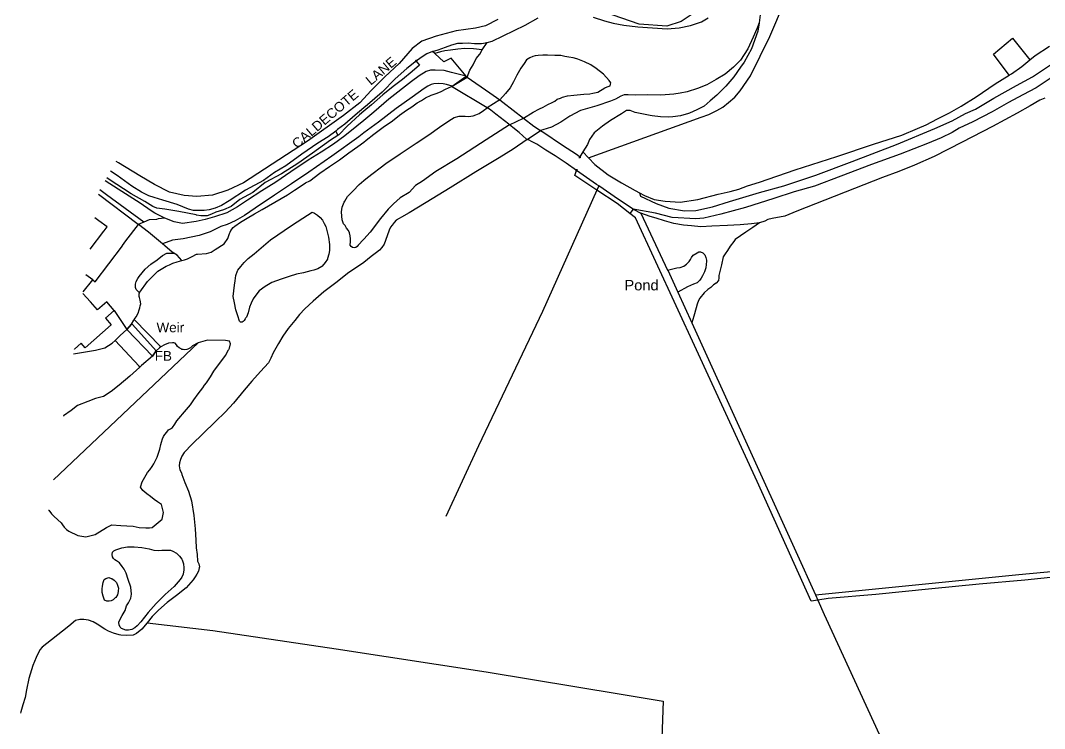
# Model space of a CAD drawing. Header units: millimetres. Extents: x 111502 to 977541, y 8702 to 1044108.
# Drawn here: x 974621.3 to 974914.4, y 477997 to 478199.7 of the extents above; entities that cross this region are included whole.
import ezdxf

# ---------------------------------------------------------------- set-up
doc = ezdxf.new("R2010")
doc.units = ezdxf.units.MM
doc.header["$LTSCALE"] = 0.25
doc.layers.add('X HVSS Site Background', color=8, linetype='Continuous')
doc.styles.add('OS Master Map$1$Standard', font='txt')

# ---------------------------------------------------------------- blocks, each defined once
blk = doc.blocks.new('OS Master Map$1$OSS17')
at = {"color": 8, "true_color": 0x707070, "const_width": 0.375, "flags": 128}
blk.add_lwpolyline([(0.188, 0), (0.181, 0.049), (0.162, 0.094), (0.133, 0.133), (0.094, 0.162), (0.049, 0.181), (0, 0.188), (-0.049, 0.181), (-0.094, 0.162), (-0.133, 0.133), (-0.162, 0.094), (-0.181, 0.049), (-0.188, 0), (-0.181, -0.049), (-0.162, -0.094), (-0.133, -0.133), (-0.094, -0.162), (-0.049, -0.181), (0, -0.188), (0.049, -0.181), (0.094, -0.162), (0.133, -0.133), (0.162, -0.094), (0.181, -0.049), (0.188, 0), (0.181, 0.049)], dxfattribs=at)
blk = doc.blocks.new('OS Master Map$1$OSS5')
at = {"color": 8, "true_color": 0x707070, "const_width": 0.174, "flags": 128}
blk.add_lwpolyline([(-0.5, 0), (0.5, 0)], dxfattribs=at)
blk = doc.blocks.new('OS MAP')
at = {"layer": 'X HVSS Site Background', "flags": 128}
for points in [[(488536.66, 242734.74), (488538.16, 242735.14), (488538.16, 242735.14), (488547.59, 242739.72), (488547.59, 242739.72), (488551.26, 242741.82)], [(488567, 242742.03), (488570.25, 242740.98), (488570.25, 242740.98), (488572.77, 242740.25), (488572.77, 242740.25), (488575.81, 242739.72), (488575.81, 242739.72), (488579.8, 242739.2), (488579.8, 242739.2), (488588.19, 242738.67), (488588.19, 242738.67), (488591.65, 242738.99), (488591.65, 242738.99), (488594.9, 242739.62), (488594.9, 242739.62), (488598.05, 242740.67), (488598.05, 242740.67), (488599.94, 242741.82)], [(488615.06, 242744.22), (488614.5, 242740.36)], [(488595.37, 242742.86), (488592.18, 242740.77), (488592.18, 242740.77), (488588.14, 242739.43), (488588.14, 242739.43), (488580.17, 242740.04), (488580.17, 242740.04), (488570.24, 242743.47)], [(488539.72, 242741.32), (488536.17, 242739.5), (488536.17, 242739.5), (488533.39, 242738.89), (488533.39, 242738.89), (488527.85, 242738.11), (488527.85, 242738.11), (488522.13, 242736.55), (488522.13, 242736.55), (488517.97, 242735.17), (488517.97, 242735.17), (488515.2, 242733), (488515.2, 242733), (488511.47, 242728.75), (488511.47, 242728.75), (488507.4, 242724.94), (488507.4, 242724.94), (488503.5, 242721.04), (488503.5, 242721.04), (488500.29, 242717.49), (488500.29, 242717.49), (488495.61, 242713.85), (488495.61, 242713.85), (488485.3, 242706.48), (488485.3, 242706.48), (488466.93, 242694.61), (488466.93, 242694.61), (488462.42, 242692.44), (488462.42, 242692.44), (488458.09, 242691.06), (488458.09, 242691.06), (488453.58, 242690.62), (488453.58, 242690.62), (488449.94, 242690.97), (488449.94, 242690.97), (488445.78, 242691.92), (488445.78, 242691.92), (488441.45, 242694.09), (488441.45, 242694.09), (488437.29, 242696.6), (488437.29, 242696.6), (488431.13, 242700.33), (488431.13, 242700.33), (488430.52, 242700.72)], [(488565.7, 242701.71), (488597.96, 242713.34), (488597.96, 242713.34), (488600.16, 242714.14), (488600.16, 242714.14), (488602.46, 242715.24), (488602.46, 242715.24), (488604.16, 242716.24), (488604.16, 242716.24), (488605.76, 242717.54), (488605.76, 242717.54), (488607.56, 242719.14), (488607.56, 242719.14), (488609.06, 242720.94), (488609.06, 242720.94), (488612.06, 242725.24), (488612.06, 242725.24), (488617.62, 242736.48), (488617.62, 242736.48), (488621.78, 242746.27)], [(488580.26, 242691.74), (488580.56, 242690.74), (488580.56, 242690.74), (488585.06, 242688.64), (488585.06, 242688.64), (488588.66, 242687.34), (488588.66, 242687.34), (488593.19, 242686.57), (488593.19, 242686.57), (488596.38, 242686.68), (488596.38, 242686.68), (488601.15, 242687.74), (488601.15, 242687.74), (488606, 242689.2), (488606, 242689.2), (488614.6, 242691.8), (488614.6, 242691.8), (488621.6, 242693.7), (488621.6, 242693.7), (488630.8, 242696.8), (488630.8, 242696.8), (488641.2, 242700.7), (488641.2, 242700.7), (488653.8, 242705.5), (488653.8, 242705.5), (488664.8, 242710.1), (488664.8, 242710.1), (488669.8, 242712.3), (488669.8, 242712.3), (488673.6, 242714.4), (488673.6, 242714.4), (488676.5, 242715.7), (488676.5, 242715.7), (488681.7, 242718.8), (488681.7, 242718.8), (488688.2, 242722.4), (488688.2, 242722.4), (488692.8, 242724.9), (488692.8, 242724.9), (488698.2, 242728.5)], [(488692.02, 242729.79), (488693.5, 242731), (488693.5, 242731), (488697.6, 242733.7)], [(488697.8, 242724.4), (488693.8, 242721.8), (488693.8, 242721.8), (488690, 242719.8), (488690, 242719.8), (488685.9, 242717.6), (488685.9, 242717.6), (488681.2, 242714.9), (488681.2, 242714.9), (488675.7, 242712), (488675.7, 242712), (488671.8, 242710.2), (488671.8, 242710.2), (488669.8, 242709), (488669.8, 242709), (488666.6, 242707.5), (488666.6, 242707.5), (488662.7, 242705.8), (488662.7, 242705.8), (488654.9, 242702.8), (488654.9, 242702.8), (488646.7, 242699.8), (488646.7, 242699.8), (488637.9, 242696.5), (488637.9, 242696.5), (488630.4, 242693.6), (488630.4, 242693.6), (488624.6, 242692), (488624.6, 242692), (488618.7, 242690.1), (488618.7, 242690.1), (488610.6, 242687.48), (488610.6, 242687.48), (488603.61, 242685.58), (488603.61, 242685.58), (488598.67, 242684.48), (488598.67, 242684.48), (488596.42, 242684.23), (488596.42, 242684.23), (488589.62, 242684.68), (488589.62, 242684.68), (488584.86, 242685.84), (488584.86, 242685.84), (488578.51, 242687.04)], [(488696.3, 242718.8), (488694.9, 242718.2), (488694.9, 242718.2), (488692.1, 242716.6), (488692.1, 242716.6), (488688.4, 242714.5), (488688.4, 242714.5), (488681.3, 242710.7), (488681.3, 242710.7), (488672.6, 242706.2), (488672.6, 242706.2), (488664.6, 242702.1), (488664.6, 242702.1), (488659, 242699.6), (488659, 242699.6), (488654.5, 242697.8), (488654.5, 242697.8), (488649.8, 242696.1), (488649.8, 242696.1), (488625.36, 242686.45), (488625.36, 242686.45), (488621.92, 242685.03), (488621.92, 242685.03), (488618.26, 242684.34), (488618.26, 242684.34), (488617.06, 242684.04), (488617.06, 242684.04), (488616.16, 242683.64), (488616.16, 242683.64), (488614.66, 242683.14)], [(488614.5, 242740.36), (488613.83, 242738.64), (488613.83, 242738.64), (488612.85, 242736.27), (488612.85, 242736.27), (488611.25, 242732.92), (488611.25, 242732.92), (488609.16, 242729.64), (488609.16, 242729.64), (488607.16, 242727.64), (488607.16, 242727.64), (488604.76, 242725.64), (488604.76, 242725.64), (488602.26, 242724.14), (488602.26, 242724.14), (488599.56, 242722.64), (488599.56, 242722.64), (488596.86, 242721.54), (488596.86, 242721.54), (488593.96, 242720.64), (488593.96, 242720.64), (488591.96, 242720.24), (488591.96, 242720.24), (488590.16, 242719.94), (488590.16, 242719.94), (488586.36, 242719.64), (488586.36, 242719.64), (488582.66, 242719.74), (488582.66, 242719.74), (488579.16, 242719.64), (488579.16, 242719.64), (488577.06, 242719.74), (488577.06, 242719.74), (488575.86, 242719.74), (488575.86, 242719.74), (488574.96, 242719.34), (488574.96, 242719.34), (488573.46, 242718.54), (488573.46, 242718.54), (488571.96, 242717.94), (488571.96, 242717.94), (488568.06, 242716.64), (488568.06, 242716.64), (488563.36, 242715.24), (488563.36, 242715.24), (488560.36, 242713.64), (488560.36, 242713.64), (488557.76, 242711.94), (488557.76, 242711.94), (488555.06, 242710.54), (488555.06, 242710.54), (488552.66, 242709.76), (488552.66, 242709.76), (488551.97, 242709.54)], [(488614.5, 242740.36), (488614.12, 242737.99), (488614.12, 242737.99), (488612.37, 242732.96), (488612.37, 242732.96), (488610.26, 242729.14), (488610.26, 242729.14), (488609.16, 242727.64), (488609.16, 242727.64), (488607.26, 242724.94), (488607.26, 242724.94), (488604.96, 242722.24), (488604.96, 242722.24), (488602.46, 242719.64), (488602.46, 242719.64), (488600.56, 242718.04), (488600.56, 242718.04), (488598.76, 242716.54), (488598.76, 242716.54), (488596.66, 242715.44), (488596.66, 242715.44), (488594.56, 242714.54), (488594.56, 242714.54), (488594.36, 242714.44), (488594.36, 242714.44), (488592.06, 242713.74), (488592.06, 242713.74), (488589.86, 242713.44), (488589.86, 242713.44), (488588.56, 242713.34), (488588.56, 242713.34), (488586.26, 242713.44), (488586.26, 242713.44), (488583.96, 242713.74), (488583.96, 242713.74), (488583.36, 242713.84), (488583.36, 242713.84), (488579.06, 242714.74), (488579.06, 242714.74), (488577.66, 242715.24), (488577.66, 242715.24), (488576.56, 242715.24), (488576.56, 242715.24), (488575.16, 242714.34), (488575.16, 242714.34), (488571.96, 242712.44), (488571.96, 242712.44), (488569.66, 242710.84), (488569.66, 242710.84), (488568.26, 242709.64), (488568.26, 242709.64), (488567.36, 242708.84), (488567.36, 242708.84), (488565.96, 242706.94), (488565.96, 242706.94), (488565.36, 242705.54), (488565.36, 242705.54), (488564.06, 242703.45)], [(488521.02, 242732.2), (488522.66, 242732.64), (488522.66, 242732.64), (488524.76, 242733.44), (488524.76, 242733.44), (488526.56, 242734.04), (488526.56, 242734.04), (488528.26, 242734.54), (488528.26, 242734.54), (488529.66, 242734.54), (488529.66, 242734.54), (488531.26, 242734.64), (488531.26, 242734.64), (488533.06, 242734.44), (488533.06, 242734.44), (488535.06, 242734.44), (488535.06, 242734.44), (488536.66, 242734.74)], [(488535.26, 242732.64), (488536.66, 242734.74)], [(488686.07, 242725.35), (488681.59, 242731.39), (488681.59, 242731.39), (488687.07, 242735.94), (488687.07, 242735.94), (488692.02, 242729.79)], [(488521.02, 242732.2), (488519.46, 242731.54), (488519.46, 242731.54), (488517.76, 242730.44), (488517.76, 242730.44), (488516.37, 242729.43)], [(488521.69, 242731.59), (488521.02, 242732.2)], [(488535.26, 242732.64), (488532.76, 242732.94), (488532.76, 242732.94), (488530.26, 242733.04), (488530.26, 242733.04), (488528.26, 242732.84), (488528.26, 242732.84), (488526.16, 242732.54), (488526.16, 242732.54), (488524.56, 242732.34), (488524.56, 242732.34), (488523.36, 242732.04), (488523.36, 242732.04), (488521.69, 242731.59)], [(488530.63, 242725.15), (488526.36, 242730.24), (488526.36, 242730.24), (488524.26, 242729.24), (488524.26, 242729.24), (488521.69, 242731.59)], [(488530.99, 242724.83), (488531.76, 242726.84), (488531.76, 242726.84), (488532.66, 242728.34), (488532.66, 242728.34), (488533.56, 242730.14), (488533.56, 242730.14), (488534.56, 242731.44), (488534.56, 242731.44), (488535.26, 242732.64)], [(488547.06, 242713.04), (488549.86, 242714.84), (488549.86, 242714.84), (488551.66, 242715.74), (488551.66, 242715.74), (488552.76, 242716.24), (488552.76, 242716.24), (488554.06, 242717.04), (488554.06, 242717.04), (488555.26, 242717.54), (488555.26, 242717.54), (488556.06, 242717.94), (488556.06, 242717.94), (488556.76, 242718.54), (488556.76, 242718.54), (488557.66, 242718.84), (488557.66, 242718.84), (488558.26, 242719.14), (488558.26, 242719.14), (488559.66, 242719.44), (488559.66, 242719.44), (488561.46, 242719.64), (488561.46, 242719.64), (488564.36, 242719.94), (488564.36, 242719.94), (488566.06, 242720.04), (488566.06, 242720.04), (488566.96, 242720.24), (488566.96, 242720.24), (488568.36, 242720.54), (488568.36, 242720.54), (488570.36, 242721.74), (488570.36, 242721.74), (488571.06, 242722.04), (488571.06, 242722.04), (488571.86, 242722.34), (488571.86, 242722.34), (488571.96, 242722.84), (488571.96, 242722.84), (488572.06, 242723.24), (488572.06, 242723.24), (488571.56, 242723.84), (488571.56, 242723.84), (488569.96, 242725.64), (488569.96, 242725.64), (488567.86, 242727.34), (488567.86, 242727.34), (488566.36, 242728.34), (488566.36, 242728.34), (488564.56, 242729.24), (488564.56, 242729.24), (488562.66, 242729.94), (488562.66, 242729.94), (488562.36, 242730.04), (488562.36, 242730.04), (488561.26, 242730.34), (488561.26, 242730.34), (488560.06, 242730.54), (488560.06, 242730.54), (488558.96, 242730.74), (488558.96, 242730.74), (488557.76, 242731.04), (488557.76, 242731.04), (488556.06, 242731.04), (488556.06, 242731.04), (488553.96, 242731.14), (488553.96, 242731.14), (488552.66, 242731.14), (488552.66, 242731.14), (488551.26, 242731.04), (488551.26, 242731.04), (488550.46, 242730.94), (488550.46, 242730.94), (488549.76, 242730.74), (488549.76, 242730.74), (488548.86, 242730.34), (488548.86, 242730.34), (488547.96, 242729.74), (488547.96, 242729.74), (488547.26, 242728.74), (488547.26, 242728.74), (488546.36, 242727.44), (488546.36, 242727.44), (488545.16, 242725.44), (488545.16, 242725.44), (488544.26, 242723.44), (488544.26, 242723.44), (488543.26, 242721.74), (488543.26, 242721.74), (488541.96, 242720.14), (488541.96, 242720.14), (488540.36, 242718.34)], [(488516.37, 242729.43), (488515.96, 242729.14), (488515.96, 242729.14), (488513.66, 242727.34), (488513.66, 242727.34), (488510.36, 242724.34), (488510.36, 242724.34), (488506.66, 242720.54), (488506.66, 242720.54), (488502.46, 242716.94), (488502.46, 242716.94), (488501.36, 242716.04), (488501.36, 242716.04), (488498.86, 242713.94), (488498.86, 242713.94), (488495.96, 242711.34), (488495.96, 242711.34), (488493.86, 242709.84), (488493.86, 242709.84), (488493.36, 242709.34)], [(488516.37, 242729.43), (488517.36, 242728.24), (488517.36, 242728.24), (488515.26, 242726.44), (488515.26, 242726.44), (488512.46, 242724.14), (488512.46, 242724.14), (488509.76, 242722.14), (488509.76, 242722.14), (488506.86, 242719.74), (488506.86, 242719.74), (488503.56, 242716.94), (488503.56, 242716.94), (488501.36, 242715.04), (488501.36, 242715.04), (488500.16, 242714.04), (488500.16, 242714.04), (488496.66, 242710.84), (488496.66, 242710.84), (488494.26, 242708.34), (488494.26, 242708.34), (488493.96, 242708.14)], [(488686.07, 242725.35), (488686.8, 242725.8), (488686.8, 242725.8), (488689.7, 242727.9), (488689.7, 242727.9), (488692.02, 242729.79)], [(488530.63, 242725.15), (488526.46, 242726.14), (488526.46, 242726.14), (488524.36, 242726.74), (488524.36, 242726.74), (488521.76, 242726.84), (488521.76, 242726.84), (488520.46, 242726.84), (488520.46, 242726.84), (488519.26, 242726.44), (488519.26, 242726.44), (488517.26, 242725.24), (488517.26, 242725.24), (488515.06, 242723.54), (488515.06, 242723.54), (488508.56, 242718.54), (488508.56, 242718.54), (488504.26, 242714.84), (488504.26, 242714.84), (488501.36, 242712.44), (488501.36, 242712.44), (488499.36, 242710.84), (488499.36, 242710.84), (488495.96, 242708.04), (488495.96, 242708.04), (488492.66, 242705.64), (488492.66, 242705.64), (488489.16, 242703.34), (488489.16, 242703.34), (488485.46, 242701.04), (488485.46, 242701.04), (488480.46, 242697.74), (488480.46, 242697.74), (488476.16, 242694.74), (488476.16, 242694.74), (488472.16, 242692.24), (488472.16, 242692.24), (488468.06, 242689.64), (488468.06, 242689.64), (488465.26, 242687.74), (488465.26, 242687.74), (488462.16, 242685.94), (488462.16, 242685.94), (488458.66, 242684.84), (488458.66, 242684.84), (488455.96, 242684.04), (488455.96, 242684.04), (488453.36, 242683.54), (488453.36, 242683.54), (488449.46, 242682.94), (488449.46, 242682.94), (488447.06, 242683.44), (488447.06, 242683.44), (488444.46, 242684.44)], [(488526.46, 242722.14), (488526.66, 242722.24), (488526.66, 242722.24), (488530.99, 242724.83)], [(488526.66, 242722.24), (488530.63, 242725.15)], [(488530.99, 242724.83), (488530.76, 242724.99), (488530.76, 242724.99), (488530.63, 242725.15)], [(488530.99, 242724.83), (488537.46, 242720.34), (488537.46, 242720.34), (488540.36, 242718.34)], [(488580.26, 242691.74), (488581.76, 242690.94), (488581.76, 242690.94), (488584.46, 242689.84), (488584.46, 242689.84), (488587.62, 242689.32), (488587.62, 242689.32), (488591.97, 242689.01), (488591.97, 242689.01), (488596.99, 242689.81), (488596.99, 242689.81), (488602.8, 242691.3), (488602.8, 242691.3), (488606.2, 242692.1), (488606.2, 242692.1), (488608.7, 242692.8), (488608.7, 242692.8), (488611.2, 242693.7), (488611.2, 242693.7), (488614.6, 242694.8), (488614.6, 242694.8), (488624.8, 242698.3), (488624.8, 242698.3), (488636.8, 242702.1), (488636.8, 242702.1), (488647.3, 242705.6), (488647.3, 242705.6), (488655.4, 242708.2), (488655.4, 242708.2), (488659.9, 242710.1), (488659.9, 242710.1), (488662.3, 242711.2), (488662.3, 242711.2), (488665.6, 242712.9), (488665.6, 242712.9), (488669, 242714.6), (488669, 242714.6), (488672.4, 242716.5), (488672.4, 242716.5), (488676.6, 242719.2), (488676.6, 242719.2), (488682.1, 242722.9), (488682.1, 242722.9), (488686.07, 242725.35)], [(488526.66, 242722.24), (488525.06, 242722.74), (488525.06, 242722.74), (488524.06, 242722.94), (488524.06, 242722.94), (488522.76, 242723.04), (488522.76, 242723.04), (488521.46, 242722.94), (488521.46, 242722.94), (488520.66, 242722.74), (488520.66, 242722.74), (488519.66, 242722.24), (488519.66, 242722.24), (488518.66, 242721.54), (488518.66, 242721.54), (488515.26, 242719.14), (488515.26, 242719.14), (488510.66, 242715.84), (488510.66, 242715.84), (488505.56, 242711.94), (488505.56, 242711.94), (488501.36, 242708.84), (488501.36, 242708.84), (488499.96, 242707.74), (488499.96, 242707.74), (488492.26, 242702.24), (488492.26, 242702.24), (488485.66, 242697.64), (488485.66, 242697.64), (488480.66, 242694.24), (488480.66, 242694.24), (488475.86, 242691.04), (488475.86, 242691.04), (488470.26, 242687.34), (488470.26, 242687.34), (488467.26, 242685.24), (488467.26, 242685.24), (488464.56, 242683.74), (488464.56, 242683.74), (488462.26, 242682.64), (488462.26, 242682.64), (488460.46, 242682.04), (488460.46, 242682.04), (488457.36, 242680.54), (488457.36, 242680.54), (488454.26, 242679.54), (488454.26, 242679.54), (488449.66, 242678.54), (488449.66, 242678.54), (488446.66, 242678.14), (488446.66, 242678.14), (488443.79, 242677.1)], [(488449.33, 242672.36), (488450.06, 242672.54), (488450.06, 242672.54), (488450.96, 242672.84), (488450.96, 242672.84), (488452.26, 242673.44), (488452.26, 242673.44), (488453.46, 242674.14), (488453.46, 242674.14), (488453.76, 242674.14), (488453.76, 242674.14), (488456.36, 242674.34), (488456.36, 242674.34), (488457.66, 242674.74), (488457.66, 242674.74), (488458.86, 242675.44), (488458.86, 242675.44), (488461.46, 242677.14), (488461.46, 242677.14), (488462.46, 242678.64), (488462.46, 242678.64), (488462.96, 242680.04), (488462.96, 242680.04), (488463.16, 242680.44), (488463.16, 242680.44), (488463.36, 242680.94), (488463.36, 242680.94), (488463.96, 242681.74), (488463.96, 242681.74), (488464.46, 242682.14), (488464.46, 242682.14), (488466.06, 242683.34), (488466.06, 242683.34), (488467.96, 242684.44), (488467.96, 242684.44), (488470.06, 242685.74), (488470.06, 242685.74), (488472.26, 242686.94), (488472.26, 242686.94), (488475.96, 242689.04), (488475.96, 242689.04), (488479.56, 242691.14), (488479.56, 242691.14), (488481.56, 242692.44), (488481.56, 242692.44), (488483.46, 242693.74), (488483.46, 242693.74), (488484.66, 242694.54), (488484.66, 242694.54), (488485.96, 242695.14), (488485.96, 242695.14), (488488.76, 242697.34), (488488.76, 242697.34), (488491.56, 242699.24), (488491.56, 242699.24), (488494.46, 242701.14), (488494.46, 242701.14), (488497.06, 242703.14), (488497.06, 242703.14), (488499.66, 242704.94), (488499.66, 242704.94), (488501.36, 242706.24), (488501.36, 242706.24), (488502.06, 242706.74), (488502.06, 242706.74), (488504.26, 242708.54), (488504.26, 242708.54), (488506.96, 242710.54), (488506.96, 242710.54), (488509.56, 242712.34), (488509.56, 242712.34), (488511.56, 242713.94), (488511.56, 242713.94), (488513.56, 242715.34), (488513.56, 242715.34), (488515.16, 242716.34), (488515.16, 242716.34), (488516.66, 242717.44), (488516.66, 242717.44), (488517.86, 242718.14), (488517.86, 242718.14), (488519.06, 242718.94), (488519.06, 242718.94), (488520.66, 242719.64), (488520.66, 242719.64), (488522.36, 242720.24), (488522.36, 242720.24), (488523.56, 242720.74), (488523.56, 242720.74), (488524.76, 242721.34), (488524.76, 242721.34), (488525.66, 242721.74), (488525.66, 242721.74), (488526.46, 242722.14)], [(488526.66, 242722.24), (488526.46, 242722.14)], [(488536.69, 242716.08), (488526.46, 242722.14)], [(488543.1, 242711.16), (488536.36, 242706.84), (488536.36, 242706.84), (488527.96, 242701.44), (488527.96, 242701.44), (488521.96, 242697.84), (488521.96, 242697.84), (488518.16, 242695.04), (488518.16, 242695.04), (488516.16, 242693.84), (488516.16, 242693.84), (488514.36, 242691.84), (488514.36, 242691.84), (488511.76, 242690.24), (488511.76, 242690.24), (488509.86, 242688.54), (488509.86, 242688.54), (488508.36, 242687.04), (488508.36, 242687.04), (488506.16, 242684.34), (488506.16, 242684.34), (488503.16, 242680.44), (488503.16, 242680.44), (488501.36, 242678.44), (488501.36, 242678.44), (488501.26, 242678.34), (488501.26, 242678.34), (488499.76, 242676.74), (488499.76, 242676.74), (488499.46, 242676.34), (488499.46, 242676.34), (488499.06, 242676.04), (488499.06, 242676.04), (488498.66, 242675.94), (488498.66, 242675.94), (488498.16, 242676.04), (488498.16, 242676.04), (488497.76, 242676.34), (488497.76, 242676.34), (488497.46, 242676.74), (488497.46, 242676.74), (488497.46, 242677.24), (488497.46, 242677.24), (488497.56, 242677.44), (488497.56, 242677.44), (488497.56, 242678.54), (488497.56, 242678.54), (488497.46, 242679.44), (488497.46, 242679.44), (488497.26, 242680.24), (488497.26, 242680.24), (488496.96, 242680.94), (488496.96, 242680.94), (488496.46, 242681.64), (488496.46, 242681.64), (488496.06, 242682.34), (488496.06, 242682.34), (488495.56, 242682.84), (488495.56, 242682.84), (488495.16, 242683.94), (488495.16, 242683.94), (488495.06, 242685.04), (488495.06, 242685.04), (488494.96, 242686.24), (488494.96, 242686.24), (488495.16, 242687.64), (488495.16, 242687.64), (488495.76, 242689.04), (488495.76, 242689.04), (488495.96, 242689.34), (488495.96, 242689.34), (488496.76, 242690.64), (488496.76, 242690.64), (488497.76, 242691.74), (488497.76, 242691.74), (488498.36, 242692.24), (488498.36, 242692.24), (488500.06, 242694.14), (488500.06, 242694.14), (488501.36, 242695.24), (488501.36, 242695.24), (488502.46, 242696.14), (488502.46, 242696.14), (488507.66, 242700.14), (488507.66, 242700.14), (488511.76, 242702.84), (488511.76, 242702.84), (488516.36, 242705.94), (488516.36, 242705.94), (488519.96, 242708.34), (488519.96, 242708.34), (488523.06, 242710.54), (488523.06, 242710.54), (488525.76, 242712.34), (488525.76, 242712.34), (488526.46, 242712.84), (488526.46, 242712.84), (488527.26, 242713.24), (488527.26, 242713.24), (488528.66, 242713.64), (488528.66, 242713.64), (488530.36, 242713.64), (488530.36, 242713.64), (488531.36, 242713.54), (488531.36, 242713.54), (488532.06, 242713.64), (488532.06, 242713.64), (488532.66, 242713.74), (488532.66, 242713.74), (488533.46, 242714.04), (488533.46, 242714.04), (488534.36, 242714.44), (488534.36, 242714.44), (488535.66, 242715.24), (488535.66, 242715.24), (488536.69, 242716.08)], [(488540.36, 242718.34), (488536.69, 242716.08)], [(488543.1, 242711.16), (488542.86, 242711.34), (488542.86, 242711.34), (488539.16, 242714.24), (488539.16, 242714.24), (488537.69, 242715.34), (488537.69, 242715.34), (488536.76, 242716.04), (488536.76, 242716.04), (488536.69, 242716.08)], [(488540.36, 242718.34), (488541.16, 242717.71), (488541.16, 242717.71), (488547.06, 242713.04)], [(488543.1, 242711.16), (488547.06, 242713.04)], [(488547.06, 242713.04), (488550.06, 242710.84), (488550.06, 242710.84), (488551.97, 242709.54)], [(488548.1, 242707.01), (488547.96, 242707.04), (488547.96, 242707.04), (488545.86, 242708.94), (488545.86, 242708.94), (488544.06, 242710.44), (488544.06, 242710.44), (488543.1, 242711.16)], [(488493.96, 242708.14), (488491.86, 242706.74), (488491.86, 242706.74), (488486.66, 242703.04), (488486.66, 242703.04), (488482.46, 242700.14), (488482.46, 242700.14), (488477.86, 242697.14), (488477.86, 242697.14), (488473.16, 242694.64), (488473.16, 242694.64), (488469.66, 242691.84), (488469.66, 242691.84), (488465.86, 242689.84), (488465.86, 242689.84), (488463.46, 242687.84), (488463.46, 242687.84), (488461.26, 242686.84), (488461.26, 242686.84), (488459.06, 242686.14), (488459.06, 242686.14), (488457.76, 242685.64), (488457.76, 242685.64), (488456.56, 242685.14), (488456.56, 242685.14), (488454.76, 242685.14), (488454.76, 242685.14), (488453.46, 242685.34), (488453.46, 242685.34), (488453.36, 242685.44), (488453.36, 242685.44), (488448.46, 242686.34), (488448.46, 242686.34), (488444.46, 242687.04), (488444.46, 242687.04), (488442.16, 242687.34), (488442.16, 242687.34), (488440.96, 242687.84), (488440.96, 242687.84), (488438.66, 242689.24), (488438.66, 242689.24), (488434.76, 242691.44), (488434.76, 242691.44), (488428.46, 242695.54), (488428.46, 242695.54), (488427.79, 242695.99)], [(488493.36, 242709.34), (488491.16, 242707.74), (488491.16, 242707.74), (488488.26, 242705.94), (488488.26, 242705.94), (488483.66, 242702.74), (488483.66, 242702.74), (488479.06, 242699.44), (488479.06, 242699.44), (488475.86, 242697.54), (488475.86, 242697.54), (488472.66, 242695.24), (488472.66, 242695.24), (488467.56, 242692.44), (488467.56, 242692.44), (488462.86, 242689.44), (488462.86, 242689.44), (488460.66, 242688.04), (488460.66, 242688.04), (488458.86, 242687.34), (488458.86, 242687.34), (488457.16, 242686.84), (488457.16, 242686.84), (488455.66, 242686.64), (488455.66, 242686.64), (488452.66, 242686.64), (488452.66, 242686.64), (488451.16, 242687.04), (488451.16, 242687.04), (488447.96, 242688.34), (488447.96, 242688.34), (488443.86, 242689.64), (488443.86, 242689.64), (488441.36, 242690.34), (488441.36, 242690.34), (488439.86, 242690.84), (488439.86, 242690.84), (488437.76, 242691.94), (488437.76, 242691.94), (488434.96, 242693.64), (488434.96, 242693.64), (488430.76, 242696.64), (488430.76, 242696.64), (488428.92, 242697.95)], [(488548.1, 242707.01), (488544.16, 242704.24), (488544.16, 242704.24), (488540.16, 242701.74), (488540.16, 242701.74), (488533.46, 242697.74), (488533.46, 242697.74), (488526.06, 242693.14), (488526.06, 242693.14), (488519.26, 242688.94), (488519.26, 242688.94), (488514.36, 242685.94), (488514.36, 242685.94), (488512.16, 242684.74), (488512.16, 242684.74), (488511.46, 242684.34), (488511.46, 242684.34), (488510.66, 242683.84), (488510.66, 242683.84), (488510.06, 242683.24), (488510.06, 242683.24), (488509.46, 242682.44), (488509.46, 242682.44), (488509.06, 242681.84), (488509.06, 242681.84), (488508.66, 242681.04), (488508.66, 242681.04), (488507.56, 242678.04), (488507.56, 242678.04), (488507.16, 242677.04), (488507.16, 242677.04), (488506.56, 242676.04), (488506.56, 242676.04), (488505.86, 242675.34), (488505.86, 242675.34), (488505.06, 242674.64), (488505.06, 242674.64), (488503.46, 242673.44), (488503.46, 242673.44), (488501.36, 242671.74), (488501.36, 242671.74), (488500.96, 242671.44), (488500.96, 242671.44), (488497.06, 242668.94), (488497.06, 242668.94), (488493.36, 242665.94), (488493.36, 242665.94), (488489.96, 242663.34), (488489.96, 242663.34), (488486.86, 242660.74), (488486.86, 242660.74), (488484.46, 242658.54), (488484.46, 242658.54), (488482.96, 242656.84), (488482.96, 242656.84), (488481.66, 242655.14), (488481.66, 242655.14), (488479.76, 242652.84), (488479.76, 242652.84), (488478.16, 242650.64), (488478.16, 242650.64), (488476.96, 242648.54), (488476.96, 242648.54), (488475.46, 242645.94), (488475.46, 242645.94), (488474.76, 242644.34), (488474.76, 242644.34), (488474.06, 242643.04), (488474.06, 242643.04), (488471.86, 242640.54), (488471.86, 242640.54), (488469.36, 242637.84), (488469.36, 242637.84), (488467.16, 242635.24), (488467.16, 242635.24), (488464.06, 242631.54), (488464.06, 242631.54), (488461.66, 242628.94), (488461.66, 242628.94), (488458.96, 242626.24), (488458.96, 242626.24), (488455.26, 242622.74), (488455.26, 242622.74), (488452.26, 242619.74), (488452.26, 242619.74), (488449.96, 242617.34), (488449.96, 242617.34), (488449.26, 242616.34), (488449.26, 242616.34), (488448.96, 242615.34), (488448.96, 242615.34), (488448.66, 242614.44), (488448.66, 242614.44), (488448.56, 242613.54), (488448.56, 242613.54), (488448.76, 242612.44), (488448.76, 242612.44), (488449.16, 242611.54), (488449.16, 242611.54), (488449.26, 242611.04), (488449.26, 242611.04), (488450.16, 242608.74), (488450.16, 242608.74), (488451.16, 242606.34), (488451.16, 242606.34), (488452.06, 242603.54), (488452.06, 242603.54), (488452.76, 242599.34), (488452.76, 242599.34), (488453.16, 242595.54), (488453.16, 242595.54), (488453.26, 242592.24), (488453.26, 242592.24), (488453.36, 242590.04), (488453.36, 242590.04), (488453.66, 242588.14), (488453.66, 242588.14), (488453.76, 242586.24), (488453.76, 242586.24), (488454.16, 242585.54), (488454.16, 242585.54), (488454.36, 242584.64), (488454.36, 242584.64), (488454.26, 242584.34), (488454.26, 242584.34), (488454.06, 242583.44), (488454.06, 242583.44), (488453.56, 242582.54), (488453.56, 242582.54), (488453.16, 242581.74), (488453.16, 242581.74), (488452.56, 242580.94), (488452.56, 242580.94), (488450.56, 242578.64), (488450.56, 242578.64), (488447.76, 242576.44), (488447.76, 242576.44), (488445.06, 242574.44), (488445.06, 242574.44), (488442.66, 242572.24), (488442.66, 242572.24), (488440.76, 242570.44), (488440.76, 242570.44), (488439.36, 242568.64)], [(488493.36, 242709.34), (488493.96, 242708.14)], [(488548.1, 242707.01), (488551.97, 242709.54)], [(488548.1, 242707.01), (488551.97, 242709.54)], [(488562.26, 242698.13), (488559.26, 242700.24), (488559.26, 242700.24), (488556.16, 242702.34), (488556.16, 242702.34), (488553.46, 242703.94), (488553.46, 242703.94), (488550.86, 242705.64), (488550.86, 242705.64), (488549.76, 242706.24), (488549.76, 242706.24), (488548.36, 242706.94), (488548.36, 242706.94), (488548.1, 242707.01)], [(488551.97, 242709.54), (488552.86, 242708.94), (488552.86, 242708.94), (488557.96, 242705.54), (488557.96, 242705.54), (488562.56, 242702.54), (488562.56, 242702.54), (488563.22, 242701.97)], [(488564.06, 242703.45), (488563.22, 242701.97)], [(488564.06, 242703.45), (488565.7, 242701.71)], [(488565.7, 242701.71), (488567.46, 242699.84), (488567.46, 242699.84), (488571.36, 242696.84), (488571.36, 242696.84), (488575.16, 242694.54), (488575.16, 242694.54), (488579.06, 242692.34), (488579.06, 242692.34), (488580.26, 242691.74)], [(488568.09, 242692.45), (488566.66, 242693.4), (488566.66, 242693.4), (488561.76, 242696.64), (488561.76, 242696.64), (488562.26, 242698.13)], [(488568.64, 242693.67), (488567.96, 242694.14), (488567.96, 242694.14), (488562.26, 242698.13)], [(488438.4, 242683.32), (488427.76, 242691.14), (488427.76, 242691.14), (488425.8, 242692.57)], [(488444.46, 242684.44), (488442.56, 242685.44), (488442.56, 242685.44), (488441.56, 242685.84), (488441.56, 242685.84), (488440.56, 242686.54), (488440.56, 242686.54), (488437.36, 242688.74), (488437.36, 242688.74), (488431.06, 242692.74), (488431.06, 242692.74), (488427.31, 242695.18)], [(488568.09, 242692.45), (488552.52, 242657.74), (488552.52, 242657.74), (488534.18, 242619.32), (488534.18, 242619.32), (488524.82, 242599.08)], [(488568.64, 242693.67), (488568.09, 242692.45)], [(488577.55, 242685.78), (488573.86, 242688.64), (488573.86, 242688.64), (488568.09, 242692.45)], [(488578.51, 242687.04), (488574.26, 242689.84), (488574.26, 242689.84), (488568.64, 242693.67)], [(488436.83, 242682.69), (488425.49, 242691.21)], [(488578.51, 242687.04), (488577.55, 242685.78)], [(488578.51, 242687.04), (488580.69, 242685.88)], [(488423.02, 242675.62), (488426.96, 242680.69), (488426.96, 242680.69), (488427.04, 242680.8), (488427.04, 242680.8), (488427.88, 242681.97), (488427.88, 242681.97), (488425.54, 242683.72), (488425.54, 242683.72), (488424.43, 242684.55)], [(488444.46, 242684.44), (488442.52, 242684.23), (488442.52, 242684.23), (488442, 242684.12), (488442, 242684.12), (488439.96, 242683.94), (488439.96, 242683.94), (488438.4, 242683.32)], [(488466.06, 242654.64), (488465.76, 242654.94), (488465.76, 242654.94), (488465.36, 242656.54), (488465.36, 242656.54), (488464.76, 242658.24), (488464.76, 242658.24), (488464.36, 242660.24), (488464.36, 242660.24), (488463.96, 242662.04), (488463.96, 242662.04), (488464.36, 242665.24), (488464.36, 242665.24), (488464.56, 242666.54), (488464.56, 242666.54), (488464.76, 242668.04), (488464.76, 242668.04), (488465.26, 242669.34), (488465.26, 242669.34), (488465.36, 242669.54), (488465.36, 242669.54), (488466.16, 242670.64), (488466.16, 242670.64), (488467.16, 242671.74), (488467.16, 242671.74), (488467.36, 242671.94), (488467.36, 242671.94), (488468.26, 242672.94), (488468.26, 242672.94), (488469.96, 242674.24), (488469.96, 242674.24), (488474.66, 242678.24), (488474.66, 242678.24), (488480.66, 242682.34), (488480.66, 242682.34), (488483.96, 242684.44), (488483.96, 242684.44), (488486.56, 242686.14), (488486.56, 242686.14), (488487.26, 242685.84), (488487.26, 242685.84), (488488.16, 242685.34), (488488.16, 242685.34), (488488.86, 242684.64), (488488.86, 242684.64), (488489.56, 242683.84), (488489.56, 242683.84), (488490.06, 242682.94), (488490.06, 242682.94), (488490.51, 242682.04), (488490.51, 242682.04), (488491.26, 242679.04), (488491.26, 242679.04), (488491.56, 242676.94), (488491.56, 242676.94), (488491.56, 242675.24), (488491.56, 242675.24), (488491.36, 242674.14), (488491.36, 242674.14), (488490.96, 242672.94), (488490.96, 242672.94), (488490.96, 242672.74), (488490.96, 242672.74), (488490.36, 242671.74), (488490.36, 242671.74), (488489.46, 242670.74), (488489.46, 242670.74), (488489.36, 242670.64), (488489.36, 242670.64), (488488.26, 242669.94), (488488.26, 242669.94), (488487.06, 242669.54), (488487.06, 242669.54), (488486.26, 242669.34), (488486.26, 242669.34), (488484.16, 242668.84), (488484.16, 242668.84), (488482.16, 242668.44), (488482.16, 242668.44), (488480.06, 242667.74), (488480.06, 242667.74), (488477.76, 242667.04), (488477.76, 242667.04), (488475.06, 242666.04), (488475.06, 242666.04), (488473.16, 242664.94), (488473.16, 242664.94), (488471.46, 242663.64), (488471.46, 242663.64), (488470.46, 242662.44), (488470.46, 242662.44), (488469.76, 242661.34), (488469.76, 242661.34), (488469.16, 242660.14), (488469.16, 242660.14), (488468.66, 242658.94), (488468.66, 242658.94), (488468.26, 242657.34), (488468.26, 242657.34), (488467.76, 242656.14), (488467.76, 242656.14), (488467.56, 242655.84), (488467.56, 242655.84), (488467.46, 242655.64), (488467.46, 242655.64), (488467.16, 242655.14), (488467.16, 242655.14), (488466.86, 242654.84), (488466.86, 242654.84), (488466.56, 242654.64), (488466.56, 242654.64), (488466.06, 242654.64)], [(488631.33, 242575.11), (488629.46, 242574.84), (488629.46, 242574.84), (488613.96, 242609.04), (488613.96, 242609.04), (488596.56, 242646.74), (488596.56, 242646.74), (488579.16, 242684.54), (488579.16, 242684.54), (488577.55, 242685.78)], [(488614.66, 242683.14), (488612.36, 242682.84), (488612.36, 242682.84), (488609.06, 242682.54), (488609.06, 242682.54), (488605.46, 242682.34), (488605.46, 242682.34), (488600.96, 242682.14), (488600.96, 242682.14), (488597.86, 242681.94), (488597.86, 242681.94), (488595.16, 242682.24), (488595.16, 242682.24), (488592.86, 242682.44), (488592.86, 242682.44), (488590.16, 242682.94), (488590.16, 242682.94), (488587.46, 242683.74), (488587.46, 242683.74), (488585.06, 242684.44), (488585.06, 242684.44), (488583.36, 242684.94), (488583.36, 242684.94), (488580.69, 242685.88)], [(488580.69, 242685.88), (488588.34, 242669.58)], [(488423.78, 242666.76), (488424.46, 242666.24), (488424.46, 242666.24), (488432.31, 242676.54), (488432.31, 242676.54), (488432.35, 242676.6), (488432.35, 242676.6), (488433.26, 242677.94), (488433.26, 242677.94), (488436.89, 242682.64)], [(488438.4, 242683.32), (488436.83, 242682.69)], [(488436.89, 242682.64), (488436.83, 242682.69)], [(488443.79, 242677.1), (488439.76, 242680.44), (488439.76, 242680.44), (488436.89, 242682.64)], [(488614.66, 242683.14), (488612.76, 242681.74), (488612.76, 242681.74), (488610.76, 242680.44), (488610.76, 242680.44), (488609.16, 242679.44), (488609.16, 242679.44), (488607.66, 242678.34), (488607.66, 242678.34), (488607.26, 242677.74), (488607.26, 242677.74), (488606.26, 242676.44), (488606.26, 242676.44), (488605.46, 242675.24), (488605.46, 242675.24), (488604.76, 242674.24), (488604.76, 242674.24), (488604.26, 242673.34), (488604.26, 242673.34), (488603.76, 242671.14), (488603.76, 242671.14), (488602.96, 242668.04), (488602.96, 242668.04), (488602.96, 242667.34), (488602.96, 242667.34), (488602.86, 242666.64), (488602.86, 242666.64), (488602.26, 242665.84), (488602.26, 242665.84), (488601.46, 242665.34), (488601.46, 242665.34), (488600.66, 242664.64), (488600.66, 242664.64), (488599.86, 242664.04), (488599.86, 242664.04), (488598.76, 242663.04), (488598.76, 242663.04), (488597.56, 242661.54), (488597.56, 242661.54), (488597.16, 242660.84), (488597.16, 242660.84), (488596.76, 242659.84), (488596.76, 242659.84), (488596.46, 242658.74), (488596.46, 242658.74), (488595.86, 242656.44), (488595.86, 242656.44), (488595.24, 242654.49)], [(488447.03, 242674.44), (488446.56, 242674.74), (488446.56, 242674.74), (488444.46, 242676.54), (488444.46, 242676.54), (488443.79, 242677.1)], [(488588.34, 242669.58), (488590.96, 242670.24), (488590.96, 242670.24), (488591.96, 242670.34), (488591.96, 242670.34), (488592.96, 242670.74), (488592.96, 242670.74), (488593.76, 242671.24), (488593.76, 242671.24), (488593.96, 242671.44), (488593.96, 242671.44), (488594.46, 242672.04), (488594.46, 242672.04), (488594.86, 242672.64), (488594.86, 242672.64), (488595.16, 242673.24), (488595.16, 242673.24), (488595.66, 242673.84), (488595.66, 242673.84), (488596.76, 242674.54), (488596.76, 242674.54), (488597.26, 242674.84), (488597.26, 242674.84), (488597.76, 242674.84), (488597.76, 242674.84), (488598.46, 242674.54), (488598.46, 242674.54), (488598.96, 242673.94), (488598.96, 242673.94), (488599.26, 242673.24), (488599.26, 242673.24), (488599.46, 242672.44), (488599.46, 242672.44), (488599.46, 242672.14), (488599.46, 242672.14), (488599.26, 242670.24), (488599.26, 242670.24), (488598.86, 242669.14), (488598.86, 242669.14), (488598.36, 242667.94), (488598.36, 242667.94), (488597.96, 242667.24), (488597.96, 242667.24), (488597.56, 242666.74), (488597.56, 242666.74), (488596.76, 242665.94), (488596.76, 242665.94), (488595.76, 242665.54), (488595.76, 242665.54), (488594.06, 242664.84), (488594.06, 242664.84), (488591.24, 242663.27)], [(488437.16, 242663.04), (488436.66, 242663.54), (488436.66, 242663.54), (488436.26, 242664.04), (488436.26, 242664.04), (488436.06, 242664.64), (488436.06, 242664.64), (488436.06, 242665.54), (488436.06, 242665.54), (488436.26, 242666.34), (488436.26, 242666.34), (488436.66, 242667.14), (488436.66, 242667.14), (488437.06, 242667.74), (488437.06, 242667.74), (488438.76, 242669.84), (488438.76, 242669.84), (488440.46, 242671.24), (488440.46, 242671.24), (488442.26, 242672.54), (488442.26, 242672.54), (488443.76, 242673.74), (488443.76, 242673.74), (488444.96, 242674.44), (488444.96, 242674.44), (488447.03, 242674.44)], [(488437.16, 242663.04), (488437.26, 242663.24), (488437.26, 242663.24), (488439.46, 242666.34), (488439.46, 242666.34), (488442.46, 242669.24), (488442.46, 242669.24), (488444.86, 242670.74), (488444.86, 242670.74), (488445.76, 242671.14), (488445.76, 242671.14), (488446.76, 242671.54), (488446.76, 242671.54), (488447.96, 242671.94), (488447.96, 242671.94), (488449.26, 242672.34), (488449.26, 242672.34), (488449.33, 242672.36)], [(488449.33, 242672.36), (488447.96, 242673.84), (488447.96, 242673.84), (488447.03, 242674.44)], [(488588.34, 242669.58), (488588.36, 242669.54), (488588.36, 242669.54), (488591.24, 242663.27)], [(488421.08, 242663.41), (488423.78, 242666.76)], [(488423.78, 242666.76), (488421.84, 242668.23)], [(488435.69, 242655.42), (488436.26, 242656.24), (488436.26, 242656.24), (488436.76, 242657.24), (488436.76, 242657.24), (488437.06, 242658.24), (488437.06, 242658.24), (488437.26, 242658.74), (488437.26, 242658.74), (488437.36, 242659.34), (488437.36, 242659.34), (488437.56, 242659.94), (488437.56, 242659.94), (488437.36, 242660.94), (488437.36, 242660.94), (488437.16, 242661.74), (488437.16, 242661.74), (488437.06, 242662.04), (488437.06, 242662.04), (488437.06, 242662.84), (488437.06, 242662.84), (488437.16, 242663.04)], [(488591.24, 242663.27), (488595.24, 242654.49)], [(488429.96, 242658.04), (488427.86, 242660.54), (488427.86, 242660.54), (488425.16, 242658.24), (488425.16, 242658.24), (488423.16, 242660.54), (488423.16, 242660.54), (488421, 242662.92)], [(488429.96, 242658.04), (488427.46, 242655.84), (488427.46, 242655.84), (488429.06, 242653.94), (488429.06, 242653.94), (488421.66, 242647.34), (488421.66, 242647.34), (488420.44, 242648.7), (488420.44, 242648.7), (488418.53, 242647), (488418.53, 242647), (488418.48, 242647.06)], [(488429.96, 242658.04), (488433.56, 242652.54)], [(488434.86, 242654.14), (488435.56, 242655.24), (488435.56, 242655.24), (488435.69, 242655.42)], [(488443.26, 242647.64), (488435.69, 242655.42)], [(488595.24, 242654.49), (488625.06, 242589.04), (488625.06, 242589.04), (488630.65, 242576.62)], [(488430.17, 242649.42), (488431.66, 242650.84), (488431.66, 242650.84), (488433.56, 242652.54)], [(488433.56, 242652.54), (488434.86, 242654.14)], [(488434.86, 242654.14), (488433.56, 242652.54)], [(488433.56, 242652.54), (488440.86, 242644.94)], [(488441.96, 242646.44), (488435.16, 242654.04), (488435.16, 242654.04), (488434.86, 242654.14)], [(488411.16, 242600.91), (488411.26, 242600.84), (488411.26, 242600.84), (488411.96, 242599.84), (488411.96, 242599.84), (488412.76, 242599.04), (488412.76, 242599.04), (488414.76, 242597.24), (488414.76, 242597.24), (488415.16, 242596.64), (488415.16, 242596.64), (488415.66, 242596.04), (488415.66, 242596.04), (488416.26, 242595.34), (488416.26, 242595.34), (488416.96, 242594.84), (488416.96, 242594.84), (488419.56, 242593.64), (488419.56, 242593.64), (488421.86, 242593.24), (488421.86, 242593.24), (488424.46, 242593.94), (488424.46, 242593.94), (488427.76, 242595.94), (488427.76, 242595.94), (488429.26, 242596.64), (488429.26, 242596.64), (488431.86, 242596.44), (488431.86, 242596.44), (488433.56, 242596.34), (488433.56, 242596.34), (488435.36, 242596.24), (488435.36, 242596.24), (488437.06, 242595.94), (488437.06, 242595.94), (488438.96, 242595.84), (488438.96, 242595.84), (488440.06, 242595.84), (488440.06, 242595.84), (488440.76, 242595.94), (488440.76, 242595.94), (488443.66, 242598.24), (488443.66, 242598.24), (488444.06, 242600.24), (488444.06, 242600.24), (488443.46, 242602.44), (488443.46, 242602.44), (488442.36, 242603.24), (488442.36, 242603.24), (488441.36, 242603.94), (488441.36, 242603.94), (488440.36, 242604.74), (488440.36, 242604.74), (488439.26, 242605.54), (488439.26, 242605.54), (488438.16, 242606.54), (488438.16, 242606.54), (488437.46, 242607.44), (488437.46, 242607.44), (488437.96, 242608.94), (488437.96, 242608.94), (488438.66, 242610.34), (488438.66, 242610.34), (488439.46, 242611.64), (488439.46, 242611.64), (488440.16, 242612.44), (488440.16, 242612.44), (488440.76, 242613.34), (488440.76, 242613.34), (488441.26, 242614.14), (488441.26, 242614.14), (488441.76, 242615.04), (488441.76, 242615.04), (488442.26, 242616.04), (488442.26, 242616.04), (488442.66, 242617.14), (488442.66, 242617.14), (488442.96, 242618.34), (488442.96, 242618.34), (488443.26, 242619.64), (488443.26, 242619.64), (488443.46, 242620.34), (488443.46, 242620.34), (488443.76, 242621.24), (488443.76, 242621.24), (488444.06, 242621.94), (488444.06, 242621.94), (488444.46, 242622.54), (488444.46, 242622.54), (488444.96, 242623.24), (488444.96, 242623.24), (488445.46, 242623.84), (488445.46, 242623.84), (488446.06, 242624.14), (488446.06, 242624.14), (488446.66, 242624.54), (488446.66, 242624.54), (488447.26, 242625.44), (488447.26, 242625.44), (488447.86, 242626.44), (488447.86, 242626.44), (488450.66, 242629.64), (488450.66, 242629.64), (488451.76, 242631.04), (488451.76, 242631.04), (488452.76, 242632.44), (488452.76, 242632.44), (488453.96, 242634.14), (488453.96, 242634.14), (488455.26, 242635.84), (488455.26, 242635.84), (488455.76, 242636.64), (488455.76, 242636.64), (488456.36, 242637.34), (488456.36, 242637.34), (488457.46, 242639.04), (488457.46, 242639.04), (488458.46, 242640.64), (488458.46, 242640.64), (488461.76, 242645.14), (488461.76, 242645.14), (488462.66, 242646.74), (488462.66, 242646.74), (488462.76, 242646.84), (488462.76, 242646.84), (488462.96, 242647.24), (488462.96, 242647.24), (488463.26, 242648.44), (488463.26, 242648.44), (488462.96, 242649.24), (488462.96, 242649.24), (488461.76, 242649.44), (488461.76, 242649.44), (488456.66, 242649.54), (488456.66, 242649.54), (488453.96, 242648.74)], [(488453.96, 242648.74), (488412.52, 242609.51)], [(488418.25, 242645.59), (488421.16, 242646.14), (488421.16, 242646.14), (488424.56, 242646.64), (488424.56, 242646.64), (488427.26, 242647.34), (488427.26, 242647.34), (488429.36, 242648.64), (488429.36, 242648.64), (488430.17, 242649.42)], [(488437.29, 242641.81), (488437.06, 242642.04), (488437.06, 242642.04), (488430.17, 242649.42)], [(488453.96, 242648.74), (488452.36, 242647.94), (488452.36, 242647.94), (488451.76, 242647.34), (488451.76, 242647.34), (488451.06, 242646.94), (488451.06, 242646.94), (488450.76, 242646.84), (488450.76, 242646.84), (488450.16, 242646.74), (488450.16, 242646.74), (488449.66, 242646.84), (488449.66, 242646.84), (488449.26, 242646.84), (488449.26, 242646.84), (488449.06, 242647.04), (488449.06, 242647.04), (488448.56, 242647.34), (488448.56, 242647.34), (488448.06, 242647.74), (488448.06, 242647.74), (488447.76, 242648.24), (488447.76, 242648.24), (488447.36, 242648.64), (488447.36, 242648.64), (488446.96, 242648.74), (488446.96, 242648.74), (488446.66, 242648.74), (488446.66, 242648.74), (488445.46, 242648.64), (488445.46, 242648.64), (488444.36, 242648.24), (488444.36, 242648.24), (488443.26, 242647.64)], [(488440.86, 242644.94), (488441.96, 242646.44)], [(488441.96, 242646.44), (488440.86, 242644.94)], [(488443.26, 242647.64), (488442.86, 242647.34), (488442.86, 242647.34), (488441.96, 242646.44)], [(488440.86, 242644.94), (488437.76, 242642.24), (488437.76, 242642.24), (488437.29, 242641.81)], [(488437.29, 242641.81), (488434.46, 242639.24), (488434.46, 242639.24), (488431.36, 242636.64), (488431.36, 242636.64), (488429.06, 242634.84), (488429.06, 242634.84), (488426.86, 242633.44), (488426.86, 242633.44), (488424.56, 242632.84), (488424.56, 242632.84), (488422.36, 242631.94), (488422.36, 242631.94), (488419.46, 242630.84), (488419.46, 242630.84), (488417.66, 242629.44), (488417.66, 242629.44), (488415.46, 242627.84), (488415.46, 242627.84), (488415.42, 242627.8)], [(488434.06, 242566.54), (488433.26, 242566.54), (488433.26, 242566.54), (488432.06, 242566.94), (488432.06, 242566.94), (488431.66, 242567.34), (488431.66, 242567.34), (488431.36, 242568.04), (488431.36, 242568.04), (488431.26, 242568.74), (488431.26, 242568.74), (488431.26, 242568.94), (488431.26, 242568.94), (488432.26, 242570.74), (488432.26, 242570.74), (488433.06, 242572.14), (488433.06, 242572.14), (488433.46, 242573.44), (488433.46, 242573.44), (488434.06, 242574.34), (488434.06, 242574.34), (488434.66, 242575.64), (488434.66, 242575.64), (488434.86, 242576.84), (488434.86, 242576.84), (488434.66, 242578.84), (488434.66, 242578.84), (488433.96, 242581.04), (488433.96, 242581.04), (488433.36, 242582.84), (488433.36, 242582.84), (488432.76, 242583.94), (488432.76, 242583.94), (488432.21, 242584.74), (488432.21, 242584.74), (488431.46, 242585.74), (488431.46, 242585.74), (488430.56, 242586.34), (488430.56, 242586.34), (488430.16, 242586.64), (488430.16, 242586.64), (488429.76, 242587.04), (488429.76, 242587.04), (488429.46, 242587.54), (488429.46, 242587.54), (488429.36, 242588.14), (488429.36, 242588.14), (488429.46, 242588.84), (488429.46, 242588.84), (488429.86, 242589.24), (488429.86, 242589.24), (488430.36, 242589.54), (488430.36, 242589.54), (488432.16, 242590.04), (488432.16, 242590.04), (488433.76, 242590.34), (488433.76, 242590.34), (488435.66, 242590.34), (488435.66, 242590.34), (488437.86, 242590.14), (488437.86, 242590.14), (488439.96, 242589.84), (488439.96, 242589.84), (488441.26, 242589.44), (488441.26, 242589.44), (488442.56, 242589.34), (488442.56, 242589.34), (488443.56, 242589.44), (488443.56, 242589.44), (488446.06, 242589.44), (488446.06, 242589.44), (488446.76, 242589.14), (488446.76, 242589.14), (488447.76, 242588.54), (488447.76, 242588.54), (488448.66, 242587.74), (488448.66, 242587.74), (488449.26, 242586.84), (488449.26, 242586.84), (488449.36, 242586.64), (488449.36, 242586.64), (488449.76, 242585.54), (488449.76, 242585.54), (488449.86, 242584.34), (488449.86, 242584.34), (488449.86, 242583.74), (488449.86, 242583.74), (488449.66, 242582.54), (488449.66, 242582.54), (488449.26, 242581.64), (488449.26, 242581.64), (488448.86, 242581.04), (488448.86, 242581.04), (488447.06, 242579.04), (488447.06, 242579.04), (488444.56, 242576.74), (488444.56, 242576.74), (488441.96, 242574.14), (488441.96, 242574.14), (488439.66, 242571.54), (488439.66, 242571.54), (488437.56, 242568.94), (488437.56, 242568.94), (488436.56, 242567.74), (488436.56, 242567.74), (488435.86, 242567.14), (488435.86, 242567.14), (488434.96, 242566.74), (488434.96, 242566.74), (488434.06, 242566.54)], [(488630.65, 242576.62), (488657.36, 242579.34), (488657.36, 242579.34), (488688.86, 242582.44), (488688.86, 242582.44), (488722.66, 242585.64), (488722.66, 242585.64), (488756.06, 242588.84), (488756.06, 242588.84), (488781.09, 242591.33), (488781.09, 242591.33), (488790.3, 242592.05)], [(488790.3, 242592.05), (488790.39, 242589.93), (488790.39, 242589.93), (488760.66, 242587.14), (488760.66, 242587.14), (488736.06, 242584.94), (488736.06, 242584.94), (488721.46, 242583.54), (488721.46, 242583.54), (488702.46, 242582.04), (488702.46, 242582.04), (488690.56, 242580.84), (488690.56, 242580.84), (488677.46, 242579.64), (488677.46, 242579.64), (488663.96, 242578.34), (488663.96, 242578.34), (488647.96, 242576.74), (488647.96, 242576.74), (488634.26, 242575.54), (488634.26, 242575.54), (488631.33, 242575.11)], [(488427.06, 242581.04), (488427.56, 242581.34), (488427.56, 242581.34), (488428.36, 242581.54), (488428.36, 242581.54), (488429.06, 242581.34), (488429.06, 242581.34), (488429.26, 242581.34), (488429.26, 242581.34), (488429.96, 242580.84), (488429.96, 242580.84), (488430.56, 242580.14), (488430.56, 242580.14), (488430.86, 242579.44), (488430.86, 242579.44), (488431.16, 242578.54), (488431.16, 242578.54), (488431.06, 242577.74), (488431.06, 242577.74), (488431.11, 242577.54), (488431.11, 242577.54), (488430.86, 242576.64), (488430.86, 242576.64), (488430.36, 242575.84), (488430.36, 242575.84), (488430.26, 242575.74), (488430.26, 242575.74), (488429.66, 242575.24), (488429.66, 242575.24), (488429.06, 242574.94), (488429.06, 242574.94), (488428.46, 242574.84), (488428.46, 242574.84), (488427.86, 242574.84), (488427.86, 242574.84), (488427.16, 242575.14), (488427.16, 242575.14), (488426.76, 242576.24), (488426.76, 242576.24), (488426.46, 242577.34), (488426.46, 242577.34), (488426.46, 242578.34), (488426.46, 242578.34), (488426.56, 242579.14), (488426.56, 242579.14), (488426.76, 242580.14), (488426.76, 242580.14), (488427.06, 242581.04)], [(488630.65, 242576.62), (488631.33, 242575.11)], [(488631.33, 242575.11), (488633.16, 242571.04), (488633.16, 242571.04), (488633.75, 242569.76), (488633.75, 242569.76), (488656.96, 242519.04), (488656.96, 242519.04), (488686.66, 242452.54), (488686.66, 242452.54), (488693.56, 242437.84), (488693.56, 242437.84), (488700.56, 242423.14), (488700.56, 242423.14), (488707.26, 242409.24), (488707.26, 242409.24), (488713.26, 242395.64), (488713.26, 242395.64), (488720.16, 242380.84), (488720.16, 242380.84), (488725.16, 242369.34), (488725.16, 242369.34), (488733.86, 242351.04)], [(488439.36, 242568.64), (488437.86, 242566.84), (488437.86, 242566.84), (488436.36, 242565.54), (488436.36, 242565.54), (488435.36, 242565.04), (488435.36, 242565.04), (488433.56, 242564.94), (488433.56, 242564.94), (488431.86, 242565.04), (488431.86, 242565.04), (488431.36, 242565.14), (488431.36, 242565.14), (488429.76, 242565.64), (488429.76, 242565.64), (488428.26, 242566.24), (488428.26, 242566.24), (488427.26, 242566.84), (488427.26, 242566.84), (488425.07, 242568.23), (488425.07, 242568.23), (488423.94, 242568.91), (488423.94, 242568.91), (488422.58, 242569.36), (488422.58, 242569.36), (488421.23, 242569.59), (488421.23, 242569.59), (488420.1, 242569.59), (488420.1, 242569.59), (488418.85, 242569.25), (488418.85, 242569.25), (488416.93, 242567.67), (488416.93, 242567.67), (488411.96, 242563.74), (488411.96, 242563.74), (488410.66, 242562.74), (488410.66, 242562.74), (488409.36, 242561.64), (488409.36, 242561.64), (488408.66, 242560.84), (488408.66, 242560.84), (488407.56, 242558.64), (488407.56, 242558.64), (488406.66, 242556.44), (488406.66, 242556.44), (488405.46, 242552.64), (488405.46, 242552.64), (488404.86, 242549.44), (488404.86, 242549.44), (488404.46, 242547.24), (488404.46, 242547.24), (488403.76, 242545.14), (488403.76, 242545.14), (488403.26, 242543.14), (488403.26, 242543.14), (488403.12, 242542.72)], [(488439.36, 242568.64), (488458.2, 242566.45), (488458.2, 242566.45), (488493.51, 242561.17), (488493.51, 242561.17), (488536.39, 242554.57), (488536.39, 242554.57), (488575.07, 242548.15), (488575.07, 242548.15), (488587.04, 242546.16), (488587.04, 242546.16), (488585.72, 242508.88), (488585.72, 242508.88), (488584.56, 242424.75), (488584.56, 242424.75), (488583.9, 242388.29), (488583.9, 242388.29), (488583.68, 242340.2)]]:
    blk.add_lwpolyline(points, dxfattribs=at)
at = {"layer": 'X HVSS Site Background'}
for p, rotation in [((488516.37, 242729.43), 39.8), ((488563.22, 242701.97), 49.20000000000001), ((488562.26, 242698.13), 234.9999999999999)]:
    blk.add_blockref('OS Master Map$1$OSS5', p, dxfattribs=dict(at, rotation=rotation))
for p in [(488516.37, 242729.43), (488563.22, 242701.97), (488562.26, 242698.13)]:
    blk.add_blockref('OS Master Map$1$OSS17', p, dxfattribs=at)
at = {"layer": 'X HVSS Site Background', "char_height": 2.75, "style": 'OS Master Map$1$Standard'}
for s, insert, attachment_point, rotation in [('{\\farial|b0|i0|c0|p34;LANE}', (488503.37, 242722.34), 7, 40.2), ('{\\farial|b0|i0|c0|p34;CALDECOTE}', (488500.16, 242719.44), 9, 40.5)]:
    blk.add_mtext(s, dxfattribs=dict(at, insert=insert, attachment_point=attachment_point, rotation=rotation))
at = {"layer": 'X HVSS Site Background', "style": 'OS Master Map$1$Standard'}
for s, insert, char_height, attachment_point in [('{\\farial|b0|i0|c0|p34;Pond}', (488585.76, 242663.74), 3, 9), ('{\\farial|b0|i0|c0|p34;Weir}', (488442.06, 242651.76), 2.75, 7), ('{\\farial|b0|i0|c0|p34;FB}', (488441.56, 242643.66), 2.75, 7)]:
    blk.add_mtext(s, dxfattribs=dict(at, insert=insert, char_height=char_height, attachment_point=attachment_point))

msp = doc.modelspace()

# ---------------------------------------------------------------- block references
at = {"lineweight": 0}
msp.add_blockref('OS MAP', (486218.2, 235458.61), dxfattribs=at)

doc.saveas('drawing.dxf')
